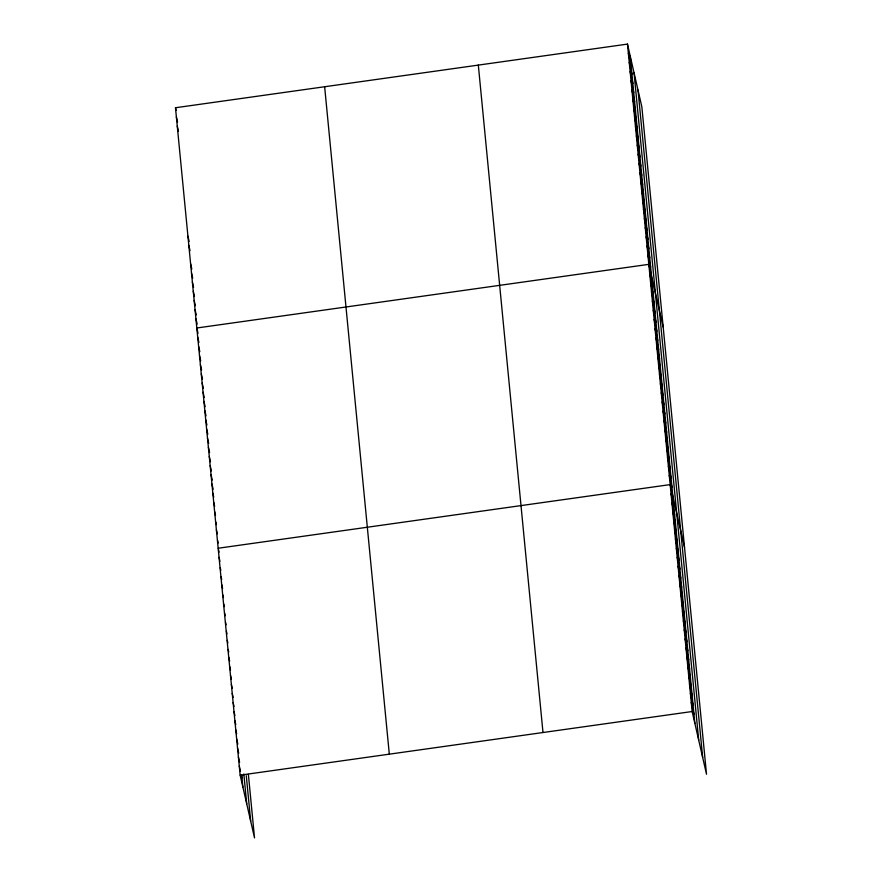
<?xml version="1.0" encoding="UTF-8"?>
<svg xmlns="http://www.w3.org/2000/svg" width="882" height="882" viewBox="0 0 882 882"><rect width="100%" height="100%" fill="white"/><g stroke="black" fill="none" stroke-linecap="round" stroke-linejoin="round"><path stroke-width="1.32" d="M248.371 774.363L254.523 837.9L240.158 775.168L175.485 107.747L627.477 44.1L641.842 106.832L706.515 774.253L692.149 711.52L627.477 44.1M218.174 548.24L670.155 484.604L684.52 547.336M240.158 775.168L692.149 711.52M628.359 53.273L631.071 65.125M629.252 62.457L631.964 74.297M630.145 71.629L632.857 83.481M631.027 80.813L633.739 92.654M631.92 89.986L634.632 101.838M632.813 99.159L635.525 111.011M633.695 108.343L636.407 120.184M634.588 117.515L637.3 129.367M635.481 126.688L638.193 138.54M636.363 135.872L639.075 147.724M637.256 145.045L639.968 156.897M638.138 154.229L640.861 166.07M639.031 163.402L641.743 175.253M639.924 172.574L642.636 184.426M640.806 181.758L643.529 193.599M641.699 190.931L644.411 202.783M642.592 200.115L645.304 211.956M643.474 209.288L646.197 221.139M644.367 218.46L647.079 230.312M645.26 227.644L647.972 239.485M646.142 236.817L648.865 248.669M647.035 245.99L649.747 257.842M647.928 255.174L650.64 267.026M663.187 327.079L648.81 264.346L196.829 327.994L198.031 333.264M649.703 273.53L652.415 285.371M650.596 282.703L653.308 294.555M651.478 291.876L654.19 303.728M652.371 301.06L655.083 312.901M653.264 310.232L655.976 322.084M654.146 319.416L656.858 331.257M655.039 328.589L657.752 340.441M655.932 337.762L658.645 349.614M656.814 346.946L659.527 358.787M657.707 356.119L660.42 367.97M658.6 365.302L661.313 377.143M659.482 374.475L662.195 386.327M660.375 383.648L663.088 395.5M661.268 392.832L663.981 404.673M662.15 402.005L664.863 413.856M663.043 411.177L665.756 423.029M663.937 420.361L666.649 432.213M664.819 429.534L667.531 441.386M665.712 438.718L668.424 450.559M666.605 447.891L669.317 459.743M667.487 457.063L670.199 468.915M668.38 466.247L671.092 478.088M669.262 475.42L671.985 487.272M671.037 493.677L673.749 505.529M671.919 502.751L674.631 514.603M672.79 511.825L675.513 523.676M673.672 520.909L676.384 532.75M674.554 529.983L677.266 541.835M675.436 539.056L678.148 550.908M676.318 548.141L679.03 559.982M677.189 557.215L679.901 569.066M678.071 566.288L680.783 578.14M678.953 575.373L681.665 587.214M679.835 584.446L682.547 596.298M680.706 593.52L683.429 605.372M681.588 602.604L684.3 614.445M682.47 611.678L685.182 623.53M683.352 620.752L686.064 632.603M684.234 629.825L686.946 641.677M685.105 638.91L687.817 650.751M685.987 647.983L688.699 659.835M686.869 657.057L689.581 668.909M687.751 666.142L690.463 677.982M688.622 675.215L691.345 687.067M689.504 684.289L692.216 696.141M690.386 693.373L693.098 705.214M691.268 702.447L693.98 714.299M175.485 107.747L176.091 110.382M176.378 116.92L177.58 122.19M177.271 126.104L178.473 131.363M187.932 236.222L189.145 241.492M188.825 245.405L190.038 250.664M190.6 263.751L191.813 269.021M191.493 272.935L192.695 278.194M192.386 282.108L193.588 287.378M193.268 291.292L194.481 296.55M194.161 300.464L195.363 305.734M195.054 309.637L196.256 314.907M195.936 318.821L197.149 324.08M197.722 337.178L198.924 342.437M198.604 346.35L199.817 351.62M199.497 355.523L200.699 360.793M200.39 364.707L201.592 369.966M201.272 373.88L202.485 379.15M202.165 383.053L203.367 388.323M203.058 392.236L204.26 397.495M203.94 401.409L205.153 406.679M204.833 410.593L206.035 415.852M205.726 419.766L206.928 425.036M206.609 428.939L207.821 434.209M207.502 438.122L208.703 443.381M208.395 447.295L209.596 452.565M209.277 456.479L210.489 461.738M210.17 465.652L211.371 470.922M211.063 474.825L212.264 480.095M211.945 484.009L213.157 489.267M212.838 493.181L213.742 497.128M213.731 502.354L214.635 506.312M214.613 511.538L215.517 515.485M215.803 522.034L216.41 524.658M216.388 529.895L217.303 533.842M217.578 540.379L218.185 543.014M218.471 549.563L219.078 552.198M219.056 557.325L219.96 561.272M220.235 567.71L220.831 570.345M221.106 576.795L221.713 579.43M221.691 584.557L222.595 588.503M222.87 594.942L223.477 597.577M223.752 604.027L224.359 606.651M224.634 613.1L225.23 615.735M225.505 622.174L226.112 624.809M226.387 631.258L226.994 633.882M227.269 640.332L227.876 642.967M228.151 649.406L228.747 652.041M228.725 657.167L229.629 661.114M229.607 666.241L230.511 670.199M230.489 675.325L231.393 679.272M231.36 684.399L232.264 688.346M232.242 693.472L233.146 697.43M233.124 702.557L234.028 706.504M234.006 711.631L234.91 715.578M234.888 720.704L235.792 724.651M235.759 729.789L236.663 733.736M236.641 738.862L237.853 744.121M237.523 747.936L238.724 753.206M238.405 757.01L239.606 762.28M239.276 766.094L240.488 771.353M241.392 775.311L241.999 777.935M637.995 90.041L702.667 757.462M634.037 72.743L698.709 740.163M630.189 55.952L694.862 723.372M478.32 65.103L542.992 732.523M324.642 86.745L389.315 754.165M246.287 775.719L250.686 821.109M243.829 773.988L246.717 803.811M241.745 775.344L242.87 787.02"/></g></svg>
